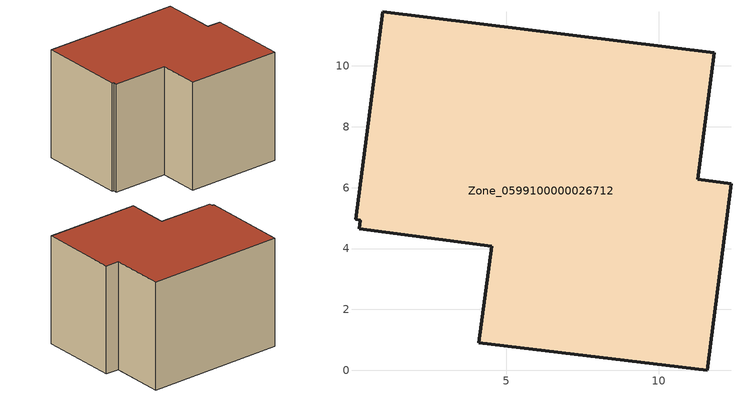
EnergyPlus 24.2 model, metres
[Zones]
Zone_0599100000026712
 floor ground (C_G): 4.51,4.08 0.15,4.65 0.19,4.93 0.04,4.96 0.93,11.78 11.82,10.44 11.28,6.28 12.38,6.13 11.6,0 4.09,0.9 z0
 wall outside (C_F): 4.09,0.9 11.6,0 12.38,6.13 11.28,6.28 11.82,10.44 0.93,11.78 0.04,4.96 0.19,4.93 0.15,4.65 4.51,4.08 4.09,0.9 z0:8.55
 roof outside (C_R): 0.15,4.65 4.51,4.08 4.09,0.9 11.6,0 12.38,6.13 11.28,6.28 11.82,10.44 0.93,11.78 0.04,4.96 0.19,4.93 z8.55
[BUILDING]
Pand.0599100000026712: North Axis=0; Terrain=City; Loads Convergence Tolerance Value=0.04; Temperature Convergence Tolerance Value=0.4; Solar Distribution=FullExterior; Maximum Number of Warmup Days=25; Minimum Number of Warmup Days=1
[Site:Location]
Rotterdam.The.Hague.AP_ZH_NLD Design_Conditions: Latitude=51.96; Longitude=4.45; Time Zone=1; Elevation=-4.5
[SITE:GROUNDTEMPERATURE:BUILDINGSURFACE]
18, 18, 18, 18, 18, 18, 18, 18, 18, 18, 18, 18
[MATERIAL] Thermal Absorptance=0.9; Solar Absorptance=0.7; Visible Absorptance=0.7
Name | Roughness | Thickness | Conductivity | Density | Specific Heat
G.TC.1946-1964 | MediumSmooth | 0.15 | 1 | 540 | 1210
F.TC.1946-1964 | Rough | 0.3 | 0.857143 | 1920 | 840
R.TC.1946-1964 | MediumRough | 0.2 | 0.235294 | 1500 | 1000
[CONSTRUCTION]
C_G: G.TC.1946-1964
C_F: F.TC.1946-1964
C_R: R.TC.1946-1964
[ZONE]
Zone_0599100000026712: Type=1; Multiplier=1; Ceiling Height=Autocalculate; Volume=Autocalculate; Floor Area=autocalculate; Part of Total Floor Area=Yes
[ZONEINFILTRATION:DESIGNFLOWRATE]
Infil_Zone_0599100000026712: Zone or ZoneList or Space or SpaceList=Zone_0599100000026712; Schedule=AlwaysOn; Design Flow Rate Calculation Method=Flow/Area; Flow Rate per Floor Area=0.003; Constant Term Coefficient=1; Temperature Term Coefficient=0; Velocity Term Coefficient=0; Velocity Squared Term Coefficient=0
[HVACTEMPLATE:ZONE:IDEALLOADSAIRSYSTEM]
Zone_0599100000026712: Maximum Heating Supply Air Temperature=50; Minimum Cooling Supply Air Temperature=13; Maximum Heating Supply Air Humidity Ratio=0.0156; Minimum Cooling Supply Air Humidity Ratio=0.0077; Heating Limit=NoLimit; Cooling Limit=NoLimit; Dehumidification Control Type=ConstantSensibleHeatRatio; Cooling Sensible Heat Ratio=0.7; Dehumidification Setpoint=60; Humidification Control Type=None; Humidification Setpoint=30; Outdoor Air Method=None; Outdoor Air Flow Rate per Person=0.00944; Outdoor Air Flow Rate per Zone Floor Area=0; Outdoor Air Flow Rate per Zone=0; Demand Controlled Ventilation Type=None; Outdoor Air Economizer Type=NoEconomizer; Heat Recovery Type=None; Sensible Heat Recovery Effectiveness=0.7; Latent Heat Recovery Effectiveness=0.65
[ZONECONTROL:THERMOSTAT]
ThermostatControl_Zone_0599100000026712: Zone or ZoneList=Zone_0599100000026712; Control Type Schedule=DualSetpointControlType; Control 1=Thermostat_Zone_0599100000026712; Temperature Difference Between Cutout And Setpoint=0
[THERMOSTATSETPOINT:DUALSETPOINT]
Thermostat_Zone_0599100000026712: Heating Setpoint Temperature Schedule=HeatingSetpoint_Zone_0599100000026712; Cooling Setpoint Temperature Schedule=CoolingSetpoint_Zone_0599100000026712
[SCHEDULE:COMPACT]
HeatingSetpoint_Zone_0599100000026712: Through: 12/31, For: AllDays, Until: 24:00, 21
CoolingSetpoint_Zone_0599100000026712: Through: 12/31, For: AllDays, Until: 24:00, 24
DualSetpointControlType: Through: 12/31, For: AllDays, Until: 24:00, 4
AlwaysOn: Through: 12/31, For: AllDays, Until: 24:00, 1
